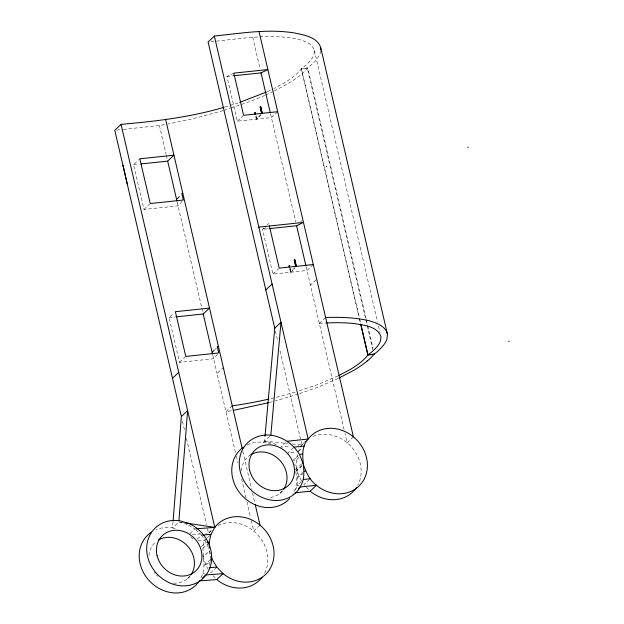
<?xml version="1.0" encoding="UTF-8"?>
<svg xmlns="http://www.w3.org/2000/svg" width="624" height="624" viewBox="0 0 624 624"><rect width="100%" height="100%" fill="white"/><g stroke="black" fill="none" stroke-linecap="round" stroke-linejoin="round"><path stroke-width="0.47" stroke-dasharray="3.12 2.34" d="M173.012 522.085L172.552 527.904L175.344 528.715M210.928 41.683C239.226 39.055 268.094 33.501 296.447 38.813C303.225 40.607 312.101 42.705 314.324 50.372L313.973 54.499A105.503 28.4 -13.1 0 1 301.345 68.718A105.503 28.353 -13.1 0 1 283.351 83.476L273.967 88.553M320.58 50.7L320.424 52.502A126.82 34.141 -13.1 0 1 307.726 67.891L307.367 68.227A126.82 34.07 -13.1 0 1 286.673 84.435L273.117 91.541M276.175 444.733L273.008 443.102L264.568 441.106L264.911 437.245M200.936 577.66C207.909 566.085 199.813 552.435 204.664 540.322L206.755 538.34M209.563 564.962L210.444 559.494L209.563 550.953L208.65 548.457M297.445 454.654C293.592 466.674 301.766 479.786 294.754 491.252M298.038 451.971L300.191 448.071M300.628 447.291L301.915 444.951A34.718 30.381 46.6 0 1 305.534 441.074M263.905 228.025L262.517 229.343L272.93 274.069L291.112 272.158L294.965 267.805M217.48 354.385L213.611 358.738L179.517 362.349L169.112 317.608L173.987 313.006M294.505 267.844L290.628 272.197L289.762 268.468M233.797 73.156L226.933 76.487L237.346 121.212L256.971 119.145L261.035 114.621M182.161 201.326L178.066 205.85L143.98 209.453L133.567 164.72L139.838 158.8M260.536 114.668L256.441 119.192L255.575 115.471L256.386 119.2M143.98 209.453L149.542 204.196M237.346 121.212L242.915 115.955M277.696 111.688L271.424 117.608L257.026 119.137L256.136 115.417L257.026 119.137M267.392 224.741L268.78 223.423M300.784 221.793L302.172 220.475M179.517 362.349L185.086 357.084M272.93 274.069L278.499 268.804M313.279 264.545L307.016 270.473L291.229 272.142L290.363 268.421L291.112 272.158M235.466 452.47L217.043 373.526L223.306 367.606M344.05 429.491L310.424 285.184L316.688 279.256M232.245 405.818L225.982 411.739L232.573 410.53M319.363 323.396L325.627 317.468M250.645 454.327L248.602 456.253A24.305 21.271 46.6 0 0 241.519 471.19M263.344 442.26L270.137 435.841M285.808 442.572L280.933 447.182L290.472 446.168M190.07 533.512L194.945 528.902L187.964 524.87M293.374 447.798L287.812 453.063L295.253 452.275M197.363 539.066L201.536 535.119L195.601 529.526M211.325 530.665L208.541 533.294L205.702 533.512M307.484 439.686L301.915 444.951L298.1 445.357M207.449 537.685L210.233 535.049M298.74 451.316L302.219 448.024M201.357 546.803L206.224 542.194M293.163 460.356L298.03 455.746M209.141 542.435L202.878 548.363L200.288 548.636M299.036 457.384L296.252 460.021L293.935 460.27M208.198 569.158L205.897 565.289L203.299 556.881L209.563 550.953L210.6 554.315M301.548 463.928L295.456 469.693L296.751 478.249A34.718 30.381 46.6 0 1 292.859 494.075M295.69 471.494L301.782 465.73M302.094 465.699L296.915 470.34M187.348 578.799L190.749 575.585M279.919 493.397L283.998 489.536M210.444 559.494L204.181 565.422L205.897 565.289L212.16 559.369M302.843 472.485L297.976 477.095L299.27 476.947L302.757 473.655M301.283 481.455L297.102 485.402L299.036 485.199M260.021 525.166L253.757 531.094L250.895 518.778M353.402 436.823L347.139 442.751L344.932 433.282M216.762 567.099L210.499 573.027L208.588 573.167M309.442 479.411L303.872 484.676L305.76 486.634M214.882 349.596L216.278 348.286M265.949 227.674L262.517 229.343L268.109 228.751M265.621 95.059L272.282 91.931M337.982 378.526L318.396 386.981L299.153 393.775M267.306 91.634L273.133 88.936M338.005 375.913L317.616 384.61L298.966 390.913M264.787 95.449L251.862 100.776L230.872 108.131M223.883 110.393L229.999 108.412M298.28 394.056L274.942 401.053M225.022 106.977L237.986 102.999M295.261 392.051L276.198 397.332A116.836 31.395 -13.1 0 1 269.763 398.869M223.01 110.674L191.568 119.098L167.903 123.981M269.35 402.48L274.03 401.31M123.31 129.363L159.401 125.541L166.959 124.153M226.933 76.487L233.618 75.777M116.665 130.065L122.366 129.464M133.567 164.72L139.253 164.12M169.112 317.608L175.742 316.906M192.465 534.534L200.031 533.957M198.089 540.829L204.664 540.322M202.855 573.612L204.766 573.464M264.568 441.106L287.547 443.477M292.336 443.968L301.915 444.951L301.033 441.152M180.71 522.257L183.55 522.686M187.192 524.417L178.815 521.976L172.552 527.904A34.718 30.381 46.6 0 0 156.187 529.636M190.655 536.695L193.955 539.799M306.392 487.289L310.167 491.205M213.018 575.632L216.161 578.9M201.536 535.119L206.521 542.638L208.346 547.63M301.571 480.815L299.27 476.947L294.918 464.443M202.699 555.227L203.299 556.881M314.324 50.372L377.621 322.296M378.503 326.087L380.047 332.725M366.085 318.607L307.726 67.891L301.337 68.718L358.987 316.703M366.304 319.543L367.606 325.135M367.825 326.063L373.027 348.434M359.05 316.641L301.337 68.718L307.367 68.227L365.664 319.012M359.486 318.505L360.571 323.162M252.712 37.261L260.146 69.131M270.559 113.888L295.721 221.949M306.15 266.744L310.424 285.184M275.402 331.016L277.61 340.509M280.043 350.953L300.807 440.209M242.83 451.285L251.644 489.177M252.525 492.96L254.951 503.381M236.348 456.261L237.884 462.891M241.636 478.998L246.043 497.944M246.925 501.727L250.676 517.834M177.2 202.121L201.661 307.359M182.465 421.262L184.899 431.707M186.443 438.352L206.552 524.753M207.433 528.551L208.541 533.294A34.718 30.381 46.6 0 1 211.505 530.018M365.882 319.94L366.967 324.605M367.177 325.541L372.817 349.775M359.424 318.568L360.508 323.232M159.401 125.541L166.14 154.557M166.358 155.493L167.45 160.173M201.887 308.303L202.769 312.101M212.745 355.009L217.043 373.526M289.715 268.476L290.519 272.204M218.049 525.502A34.718 30.381 46.6 0 1 257.439 534.542A34.718 30.381 46.6 0 1 263.975 574.392M319.363 323.396A116.836 31.457 -13.1 0 1 325.861 322.998M313.061 436.418A34.718 30.381 46.6 0 1 351.164 446.573A34.718 30.381 46.6 0 1 357.786 485.261M190.554 575.453A24.305 21.271 46.6 0 1 172.786 583.066M157.7 576.28A24.305 21.271 46.6 0 1 156.398 575.008M155.181 573.659A24.305 21.271 46.6 0 1 154.066 572.239M148.996 555.617A24.305 21.271 46.6 0 1 156.031 541.655M247.221 444.912A34.718 30.381 46.6 0 1 270.871 443.929M282.555 490.784A24.305 21.271 46.6 0 1 267.907 497.741"/><path stroke-width="0.94" d="M173.09 521.118L181.366 416.512L114.769 130.268L121.033 124.348C155.758 121.352 190.57 117.203 224.102 107.266M178.893 521.009L187.629 410.584L181.366 416.512M320.658 49.795L320.814 47.993C317.616 36.917 303.989 35.038 294.341 32.939C267.696 28.665 240.872 33.314 214.344 36.059L208.081 41.987L274.739 328.169L265.005 436.285M320.814 47.993L387.426 334.129L387.036 338.637A126.82 34.141 -13.1 0 1 374.338 354.026L373.901 354.44A126.82 34.07 -13.1 0 1 353.207 370.64L338.816 378.136M258.976 31.333L353.402 436.823A34.718 30.381 46.6 0 1 361.647 483.077A34.718 30.381 46.6 0 1 316.43 485.277L300.339 486.993A34.718 30.381 46.6 0 1 244.07 481.065A34.718 30.381 46.6 0 1 270.832 435.185L281.003 322.241L274.739 328.169M298.256 488.966C311.493 474.973 295.222 453.617 308.178 439.031L214.344 36.059M209.422 548.114L209.141 542.435L210.928 534.394L214.804 527.374L121.033 124.348M141.149 163.917L167.669 161.109L173.932 155.197L139.838 158.8L150.244 203.541L183.323 200.031L181.81 193.518L182.824 193.417M176.982 201.193L176.553 199.329L179.338 196.7M326.274 166.826L326.726 166.405M172.427 378.3L178.69 372.372M265.801 289.957L272.064 284.029M467.86 147.537L468.304 147.116M367.154 360.812L367.653 360.344M202.184 578.261L205.663 574.969L223.049 573.628A34.718 30.381 46.6 0 0 268.273 571.42A34.718 30.381 46.6 0 0 260.021 525.166L255.169 504.332M199.399 580.889L216.785 579.548L223.049 573.628L216.762 567.099L212.16 559.369L211.123 556M295.027 492.82L310.167 491.205L316.43 485.277C306.361 477.719 304.255 465.2 299.426 454.428C293.303 444.163 282.766 436.722 270.832 435.185M508.739 341.523L509.231 341.055M176.686 316.805L203.206 313.997L209.485 308.092L175.375 311.688L185.78 356.429L218.774 352.927L217.261 346.414L218.369 346.32M212.09 352.217L214.188 350.251M269.038 228.657L296.603 225.74L303.451 222.394L258.82 227.128M233.618 75.777L261.019 72.883L267.868 69.545L233.797 73.156L243.61 115.292L262.197 113.326L260.738 106.805L260.185 106.86L261.643 113.381L260.185 106.86M266.479 92.017L239.733 102.383M338.84 375.531L349.885 369.681A105.503 28.353 -13.1 0 0 367.871 354.923L367.949 354.853A105.503 28.4 -13.1 0 0 380.585 340.642L380.929 336.508C377.107 325.985 363.581 325.268 354.175 323.552A116.836 31.457 -13.1 0 0 326.765 322.951M268.414 402.722L233.516 410.358M374.33 354.026L367.949 354.853L360.789 324.098M295.69 266.401L296.244 266.354L294.84 259.826L294.286 259.873L295.69 266.401L279.193 268.148L269.381 226.005M304.239 471.167L305.534 471.019M299.426 454.428L302.515 454.093M294.076 447.143L304.301 446.051M303.365 479.482L310.136 478.756M277.696 111.688L262.252 113.326L260.738 106.805M313.279 264.545L296.353 266.339L294.84 259.826M287.196 441.254L308.178 439.031A34.718 30.381 46.6 0 1 353.402 436.823M254.927 112.679L255.364 114.535L254.927 112.679L255.512 112.616M289.52 267.548L289.115 265.684L289.708 265.629M373.901 354.44L367.871 354.923L360.719 324.16M195.889 528.832L214.804 527.374A34.718 30.381 46.6 0 1 260.021 525.166M202.472 535.041L210.928 534.394M209.118 567.692L216.762 567.099M325.627 317.468C340.408 317.125 355.384 317.366 369.821 320.931C376.802 323.092 385.585 326.095 387.426 334.129M207.199 542.272L209.141 542.435M185.445 522.967L214.804 527.374M261.019 72.883L270.348 112.952M296.603 225.74L305.932 265.816M165.664 119.621L242.167 448.438M294.286 259.873L295.799 266.393M289.115 265.684L289.552 267.54M167.669 161.109L176.553 199.329M203.206 313.997L212.527 354.081M127.374 184.486L123.006 165.305L123.037 165.836M268.843 399.079A116.836 31.395 -13.1 0 1 232.253 405.811M356.413 487.562A34.718 30.381 46.6 0 1 310.167 491.205M262.01 577.348A34.718 30.381 46.6 0 1 216.785 579.548M158.324 540.064A24.305 21.271 46.6 0 1 187.138 545.61A24.305 21.271 46.6 0 1 191.084 574.696M198.37 582.325A34.718 30.381 46.6 0 1 149.456 580.928A34.718 30.381 46.6 0 1 151.46 532.132M289.739 498.389A34.718 30.381 46.6 0 1 241.589 495.058A34.718 30.381 46.6 0 1 243.391 447.166M250.895 454.662A24.305 21.271 46.6 0 1 279.708 460.208A24.305 21.271 46.6 0 1 283.655 489.294M188.417 523.263L180.032 520.822A34.718 30.381 46.6 0 0 149.362 562.099A34.718 30.381 46.6 0 0 203.51 577.91A34.718 30.381 46.6 0 0 188.417 523.263M157.053 555.493A24.305 21.271 46.6 0 0 194.828 571.724A24.305 21.271 46.6 0 0 185.64 532.233A24.305 21.271 46.6 0 0 157.053 555.493M249.623 470.09A24.305 21.271 46.6 0 0 287.407 486.322A24.305 21.271 46.6 0 0 278.21 446.831A24.305 21.271 46.6 0 0 249.623 470.09"/></g></svg>
